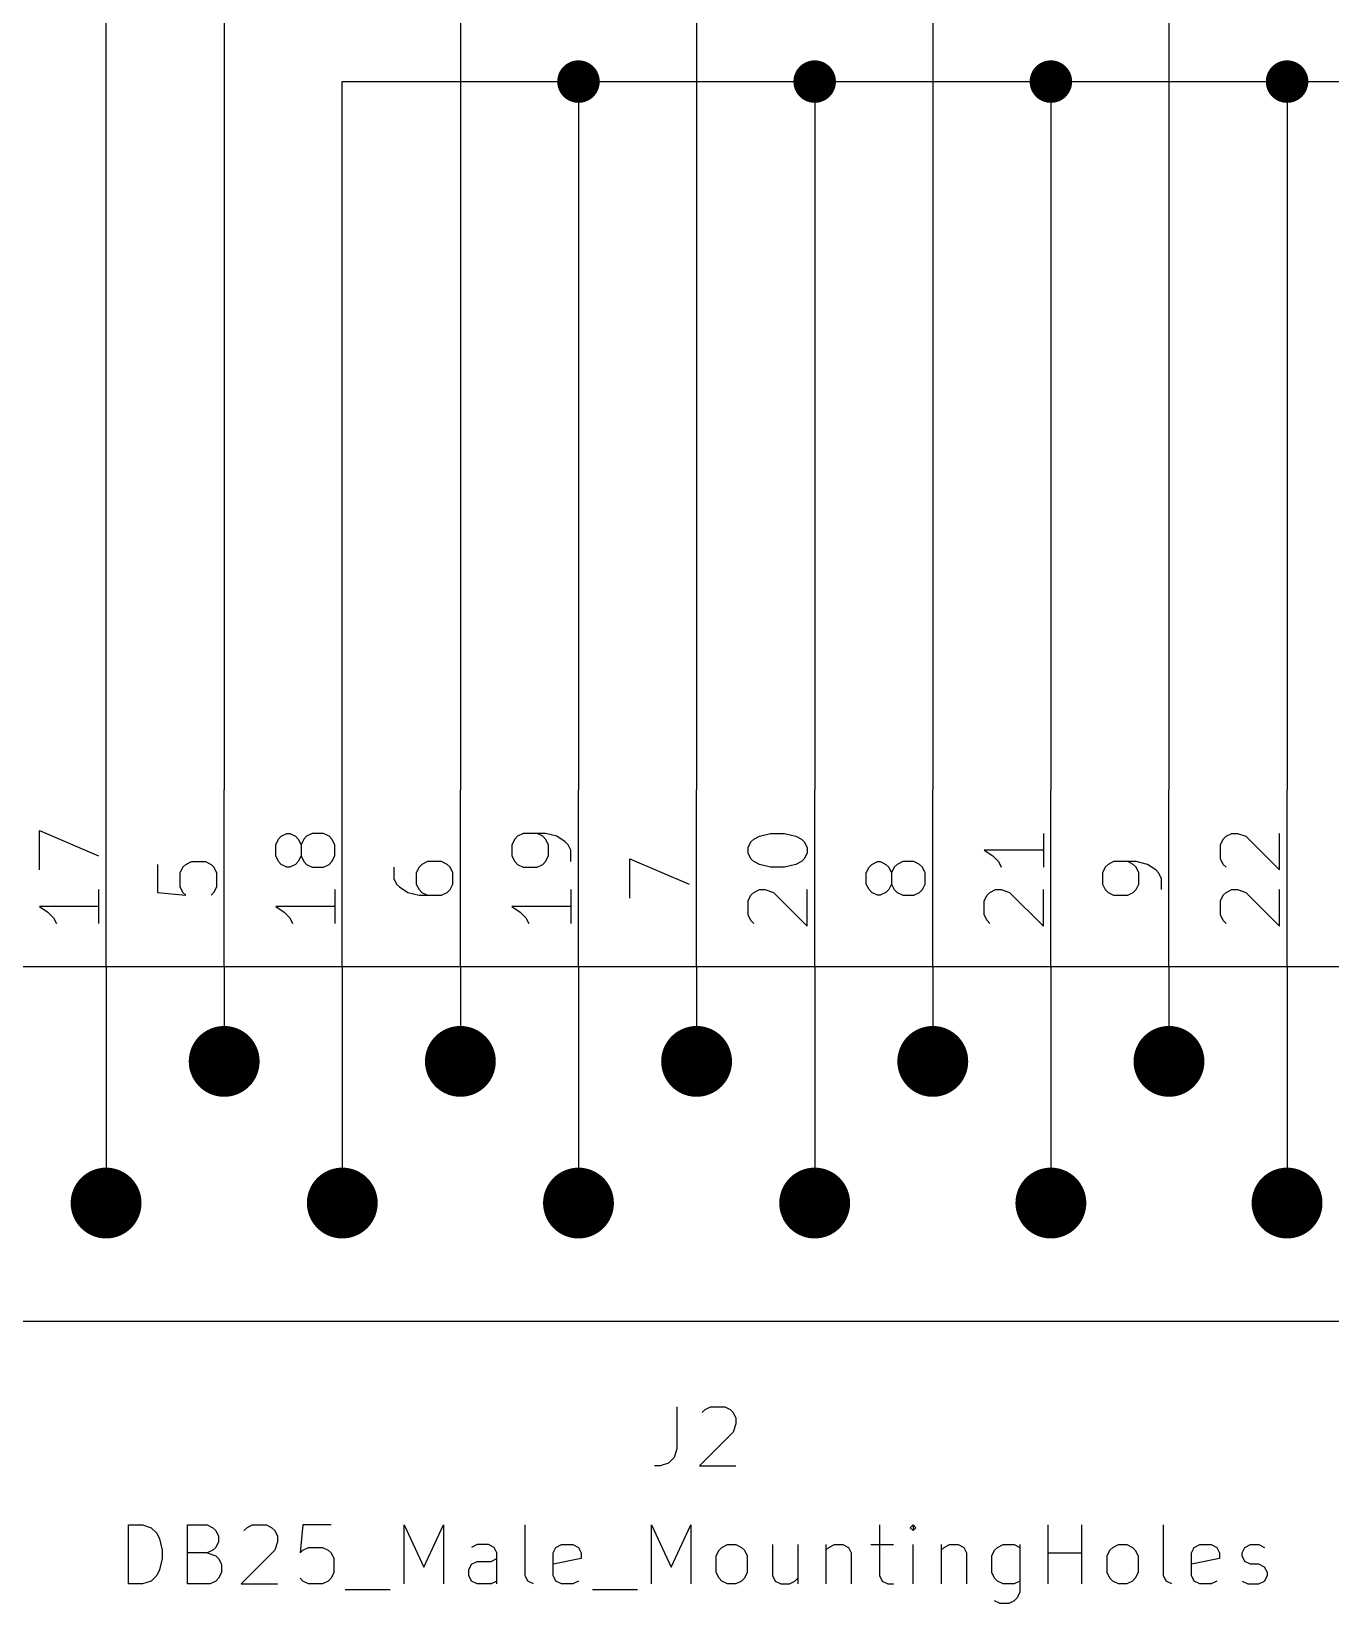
# Model space of a CAD drawing. Extents: x 0.3 to 16.3, y -11.7 to -0.2.
# Drawn here: x 2.162 to 3.262, y -7.689 to -6.357 of the extents above; entities that cross this region are included whole.
import ezdxf

# ---------------------------------------------------------------- set-up
doc = ezdxf.new("R2010")
doc.units = 0
doc.header["$MEASUREMENT"] = 0
doc.layers.add('BLACK', color=7, linetype='CONTINUOUS')

msp = doc.modelspace()

# ---------------------------------------------------------------- linework, layer by layer
at = {"layer": 'BLACK', "linetype": 'CONTINUOUS'}
for p, q in [((2.325, -5), (2.325, -7)), ((2.525, -5.1), (2.525, -7)), ((2.725, -5.2), (2.725, -7)), ((2.925, -5.3), (2.925, -7)), ((3.125, -5.4), (3.125, -7)), ((2.225, -7), (2.225, -5.85)), ((2.425, -7), (2.425, -6.4)), ((2.425, -6.4), (2.625, -6.4)), ((2.625, -6.4), (2.825, -6.4)), ((2.625, -6.4), (2.625, -7)), ((2.825, -6.4), (2.825, -7)), ((2.825, -6.4), (3.025, -6.4)), ((3.025, -6.4), (3.225, -6.4)), ((3.025, -6.4), (3.025, -7)), ((3.225, -6.4), (3.425, -6.4)), ((3.225, -6.4), (3.225, -7)), ((2.225, -7.15), (2.225, -7)), ((2.225, -7.15), (2.225, -7)), ((2.325, -7.15), (2.325, -7)), ((2.325, -7.15), (2.325, -7)), ((2.425, -7.15), (2.425, -7)), ((2.425, -7.15), (2.425, -7)), ((2.525, -7.15), (2.525, -7)), ((2.525, -7.15), (2.525, -7)), ((2.625, -7.15), (2.625, -7)), ((2.625, -7.15), (2.625, -7)), ((2.725, -7.15), (2.725, -7)), ((2.725, -7.15), (2.725, -7)), ((2.825, -7.15), (2.825, -7)), ((2.825, -7.15), (2.825, -7)), ((2.925, -7.15), (2.925, -7)), ((2.925, -7.15), (2.925, -7)), ((3.025, -7.15), (3.025, -7)), ((3.025, -7.15), (3.025, -7)), ((3.125, -7.15), (3.125, -7)), ((3.125, -7.15), (3.125, -7)), ((3.225, -7.15), (3.225, -7)), ((3.225, -7.15), (3.225, -7)), ((2.16862, -7.06785), (2.16862, -7.03452)), ((2.16862, -7.03452), (2.21862, -7.05595)), ((2.16862, -7.06785), (2.16862, -7.03452)), ((2.16862, -7.03452), (2.21862, -7.05595)), ((2.36862, -7.04643), (2.371, -7.04167)), ((2.36862, -7.04643), (2.371, -7.04167)), ((2.371, -7.04167), (2.37338, -7.03928)), ((2.371, -7.04167), (2.37338, -7.03928)), ((2.37338, -7.03928), (2.37814, -7.0369)), ((2.37338, -7.03928), (2.37814, -7.0369)), ((2.37814, -7.0369), (2.38052, -7.0369)), ((2.37814, -7.0369), (2.38052, -7.0369)), ((2.38052, -7.0369), (2.38528, -7.03928)), ((2.38052, -7.0369), (2.38528, -7.03928)), ((2.38528, -7.03928), (2.38767, -7.04167)), ((2.38528, -7.03928), (2.38767, -7.04167)), ((2.38767, -7.04167), (2.39005, -7.04643)), ((2.38767, -7.04167), (2.39005, -7.04643)), ((2.39243, -7.04167), (2.39005, -7.04643)), ((2.39243, -7.04167), (2.39005, -7.04643)), ((2.39481, -7.03928), (2.39243, -7.04167)), ((2.39481, -7.03928), (2.39243, -7.04167)), ((2.39957, -7.0369), (2.39481, -7.03928)), ((2.39957, -7.0369), (2.39481, -7.03928)), ((2.40909, -7.0369), (2.39957, -7.0369)), ((2.40909, -7.0369), (2.39957, -7.0369)), ((2.41385, -7.03928), (2.40909, -7.0369)), ((2.41385, -7.03928), (2.40909, -7.0369)), ((2.41624, -7.04167), (2.41385, -7.03928)), ((2.41624, -7.04167), (2.41385, -7.03928)), ((2.41862, -7.04643), (2.41624, -7.04167)), ((2.41862, -7.04643), (2.41624, -7.04167)), ((2.571, -7.04167), (2.56862, -7.04643)), ((2.571, -7.04167), (2.56862, -7.04643)), ((2.57338, -7.03928), (2.571, -7.04167)), ((2.57338, -7.03928), (2.571, -7.04167)), ((2.57814, -7.0369), (2.57338, -7.03928)), ((2.57814, -7.0369), (2.57338, -7.03928)), ((2.59719, -7.0369), (2.57814, -7.0369)), ((2.59719, -7.0369), (2.57814, -7.0369)), ((2.59481, -7.03928), (2.59005, -7.0369)), ((2.59481, -7.03928), (2.59005, -7.0369)), ((2.59719, -7.04167), (2.59481, -7.03928)), ((2.59719, -7.04167), (2.59481, -7.03928)), ((2.60671, -7.03928), (2.59719, -7.0369)), ((2.60671, -7.03928), (2.59719, -7.0369)), ((2.59957, -7.04643), (2.59719, -7.04167)), ((2.59957, -7.04643), (2.59719, -7.04167)), ((2.61385, -7.04405), (2.60671, -7.03928)), ((2.61385, -7.04405), (2.60671, -7.03928)), ((2.61624, -7.04643), (2.61385, -7.04405)), ((2.61624, -7.04643), (2.61385, -7.04405)), ((2.76862, -7.04881), (2.771, -7.04405)), ((2.76862, -7.04881), (2.771, -7.04405)), ((2.771, -7.04405), (2.77338, -7.04167)), ((2.771, -7.04405), (2.77338, -7.04167)), ((2.77338, -7.04167), (2.77814, -7.03928)), ((2.77338, -7.04167), (2.77814, -7.03928)), ((2.77814, -7.03928), (2.78767, -7.0369)), ((2.77814, -7.03928), (2.78767, -7.0369)), ((2.78767, -7.0369), (2.79957, -7.0369)), ((2.78767, -7.0369), (2.79957, -7.0369)), ((2.79957, -7.0369), (2.80909, -7.03928)), ((2.79957, -7.0369), (2.80909, -7.03928)), ((2.80909, -7.03928), (2.81385, -7.04167)), ((2.80909, -7.03928), (2.81385, -7.04167)), ((2.81385, -7.04167), (2.81624, -7.04405)), ((2.81385, -7.04167), (2.81624, -7.04405)), ((2.81624, -7.04405), (2.81862, -7.04881)), ((2.81624, -7.04405), (2.81862, -7.04881)), ((3.01862, -7.0369), (3.01862, -7.06547)), ((3.01862, -7.0369), (3.01862, -7.06547)), ((3.16862, -7.04643), (3.171, -7.04167)), ((3.16862, -7.04643), (3.171, -7.04167)), ((3.171, -7.04167), (3.17338, -7.03928)), ((3.171, -7.04167), (3.17338, -7.03928)), ((3.17338, -7.03928), (3.17814, -7.0369)), ((3.17338, -7.03928), (3.17814, -7.0369)), ((3.17814, -7.0369), (3.1829, -7.0369)), ((3.17814, -7.0369), (3.1829, -7.0369)), ((3.1829, -7.0369), (3.19005, -7.03928)), ((3.1829, -7.0369), (3.19005, -7.03928)), ((3.19005, -7.03928), (3.21862, -7.06785)), ((3.19005, -7.03928), (3.21862, -7.06785)), ((3.21862, -7.06785), (3.21862, -7.0369)), ((3.21862, -7.06785), (3.21862, -7.0369)), ((2.36862, -7.05595), (2.36862, -7.04643)), ((2.36862, -7.05595), (2.36862, -7.04643)), ((2.371, -7.06071), (2.36862, -7.05595)), ((2.371, -7.06071), (2.36862, -7.05595)), ((2.39005, -7.05595), (2.38767, -7.06071)), ((2.39005, -7.05595), (2.38767, -7.06071)), ((2.39005, -7.04643), (2.39005, -7.05595)), ((2.39005, -7.04643), (2.39005, -7.05595)), ((2.39005, -7.05595), (2.39243, -7.06071)), ((2.39005, -7.05595), (2.39243, -7.06071)), ((2.41624, -7.06071), (2.41862, -7.05595)), ((2.41624, -7.06071), (2.41862, -7.05595)), ((2.41862, -7.05595), (2.41862, -7.04643)), ((2.41862, -7.05595), (2.41862, -7.04643)), ((2.56862, -7.04643), (2.56862, -7.05595)), ((2.56862, -7.04643), (2.56862, -7.05595)), ((2.56862, -7.05595), (2.571, -7.06071)), ((2.56862, -7.05595), (2.571, -7.06071)), ((2.59719, -7.06071), (2.59957, -7.05595)), ((2.59719, -7.06071), (2.59957, -7.05595)), ((2.59957, -7.05595), (2.59957, -7.04643)), ((2.59957, -7.05595), (2.59957, -7.04643)), ((2.61862, -7.05119), (2.61624, -7.04643)), ((2.61862, -7.05119), (2.61624, -7.04643)), ((2.61862, -7.06071), (2.61862, -7.05119)), ((2.61862, -7.06071), (2.61862, -7.05119)), ((2.66862, -7.09167), (2.66862, -7.05833)), ((2.66862, -7.05833), (2.71862, -7.07976)), ((2.66862, -7.09167), (2.66862, -7.05833)), ((2.66862, -7.05833), (2.71862, -7.07976)), ((2.76862, -7.05357), (2.76862, -7.04881)), ((2.76862, -7.05357), (2.76862, -7.04881)), ((2.771, -7.05833), (2.76862, -7.05357)), ((2.771, -7.05833), (2.76862, -7.05357)), ((2.77338, -7.06071), (2.771, -7.05833)), ((2.77338, -7.06071), (2.771, -7.05833)), ((2.81624, -7.05833), (2.81385, -7.06071)), ((2.81624, -7.05833), (2.81385, -7.06071)), ((2.81862, -7.05357), (2.81624, -7.05833)), ((2.81862, -7.05357), (2.81624, -7.05833)), ((2.81862, -7.04881), (2.81862, -7.05357)), ((2.81862, -7.04881), (2.81862, -7.05357)), ((3.01862, -7.05119), (2.96862, -7.05119)), ((2.96862, -7.05119), (2.97576, -7.05595)), ((3.01862, -7.05119), (2.96862, -7.05119)), ((2.96862, -7.05119), (2.97576, -7.05595)), ((2.97576, -7.05595), (2.98052, -7.06071)), ((2.97576, -7.05595), (2.98052, -7.06071)), ((3.16862, -7.05833), (3.16862, -7.04643)), ((3.16862, -7.05833), (3.16862, -7.04643)), ((3.171, -7.06309), (3.16862, -7.05833)), ((3.171, -7.06309), (3.16862, -7.05833)), ((2.26862, -7.06309), (2.26862, -7.0869)), ((2.26862, -7.06309), (2.26862, -7.0869)), ((2.28767, -7.07024), (2.29005, -7.06547)), ((2.28767, -7.07024), (2.29005, -7.06547)), ((2.28767, -7.08214), (2.28767, -7.07024)), ((2.28767, -7.08214), (2.28767, -7.07024)), ((2.29005, -7.06547), (2.29243, -7.06309)), ((2.29005, -7.06547), (2.29243, -7.06309)), ((2.29243, -7.06309), (2.29719, -7.06071)), ((2.29243, -7.06309), (2.29719, -7.06071)), ((2.29719, -7.06071), (2.30909, -7.06071)), ((2.29719, -7.06071), (2.30909, -7.06071)), ((2.30909, -7.06071), (2.31385, -7.06309)), ((2.30909, -7.06071), (2.31385, -7.06309)), ((2.31385, -7.06309), (2.31624, -7.06547)), ((2.31385, -7.06309), (2.31624, -7.06547)), ((2.31624, -7.06547), (2.31862, -7.07024)), ((2.31624, -7.06547), (2.31862, -7.07024)), ((2.31862, -7.07024), (2.31862, -7.08214)), ((2.31862, -7.07024), (2.31862, -7.08214)), ((2.37338, -7.06309), (2.371, -7.06071)), ((2.37338, -7.06309), (2.371, -7.06071)), ((2.37814, -7.06547), (2.37338, -7.06309)), ((2.37814, -7.06547), (2.37338, -7.06309)), ((2.38052, -7.06547), (2.37814, -7.06547)), ((2.38052, -7.06547), (2.37814, -7.06547)), ((2.38528, -7.06309), (2.38052, -7.06547)), ((2.38528, -7.06309), (2.38052, -7.06547)), ((2.38767, -7.06071), (2.38528, -7.06309)), ((2.38767, -7.06071), (2.38528, -7.06309)), ((2.39243, -7.06071), (2.39481, -7.06309)), ((2.39243, -7.06071), (2.39481, -7.06309)), ((2.39481, -7.06309), (2.39957, -7.06547)), ((2.39481, -7.06309), (2.39957, -7.06547)), ((2.39957, -7.06547), (2.40909, -7.06547)), ((2.39957, -7.06547), (2.40909, -7.06547)), ((2.40909, -7.06547), (2.41385, -7.06309)), ((2.40909, -7.06547), (2.41385, -7.06309)), ((2.41385, -7.06309), (2.41624, -7.06071)), ((2.41385, -7.06309), (2.41624, -7.06071)), ((2.46862, -7.06547), (2.46862, -7.075)), ((2.46862, -7.06547), (2.46862, -7.075)), ((2.49005, -7.06547), (2.48767, -7.07024)), ((2.49005, -7.06547), (2.48767, -7.07024)), ((2.48767, -7.07024), (2.48767, -7.07976)), ((2.48767, -7.07024), (2.48767, -7.07976)), ((2.49243, -7.06309), (2.49005, -7.06547)), ((2.49243, -7.06309), (2.49005, -7.06547)), ((2.49719, -7.06071), (2.49243, -7.06309)), ((2.49719, -7.06071), (2.49243, -7.06309)), ((2.50909, -7.06071), (2.49719, -7.06071)), ((2.50909, -7.06071), (2.49719, -7.06071)), ((2.51385, -7.06309), (2.50909, -7.06071)), ((2.51385, -7.06309), (2.50909, -7.06071)), ((2.51624, -7.06547), (2.51385, -7.06309)), ((2.51624, -7.06547), (2.51385, -7.06309)), ((2.51862, -7.07024), (2.51624, -7.06547)), ((2.51862, -7.07024), (2.51624, -7.06547)), ((2.51862, -7.07976), (2.51862, -7.07024)), ((2.51862, -7.07976), (2.51862, -7.07024)), ((2.571, -7.06071), (2.57338, -7.06309)), ((2.571, -7.06071), (2.57338, -7.06309)), ((2.57338, -7.06309), (2.57814, -7.06547)), ((2.57338, -7.06309), (2.57814, -7.06547)), ((2.57814, -7.06547), (2.59005, -7.06547)), ((2.57814, -7.06547), (2.59005, -7.06547)), ((2.59005, -7.06547), (2.59481, -7.06309)), ((2.59005, -7.06547), (2.59481, -7.06309)), ((2.59481, -7.06309), (2.59719, -7.06071)), ((2.59481, -7.06309), (2.59719, -7.06071)), ((2.77814, -7.06309), (2.77338, -7.06071)), ((2.77814, -7.06309), (2.77338, -7.06071)), ((2.78767, -7.06547), (2.77814, -7.06309)), ((2.78767, -7.06547), (2.77814, -7.06309)), ((2.79957, -7.06547), (2.78767, -7.06547)), ((2.79957, -7.06547), (2.78767, -7.06547)), ((2.80909, -7.06309), (2.79957, -7.06547)), ((2.80909, -7.06309), (2.79957, -7.06547)), ((2.81385, -7.06071), (2.80909, -7.06309)), ((2.81385, -7.06071), (2.80909, -7.06309)), ((2.86862, -7.07024), (2.871, -7.06547)), ((2.86862, -7.07024), (2.871, -7.06547)), ((2.86862, -7.07976), (2.86862, -7.07024)), ((2.86862, -7.07976), (2.86862, -7.07024)), ((2.871, -7.06547), (2.87338, -7.06309)), ((2.871, -7.06547), (2.87338, -7.06309)), ((2.87338, -7.06309), (2.87814, -7.06071)), ((2.87338, -7.06309), (2.87814, -7.06071)), ((2.87814, -7.06071), (2.88052, -7.06071)), ((2.87814, -7.06071), (2.88052, -7.06071)), ((2.88052, -7.06071), (2.88528, -7.06309)), ((2.88052, -7.06071), (2.88528, -7.06309)), ((2.88528, -7.06309), (2.88767, -7.06547)), ((2.88528, -7.06309), (2.88767, -7.06547)), ((2.88767, -7.06547), (2.89005, -7.07024)), ((2.88767, -7.06547), (2.89005, -7.07024)), ((2.89243, -7.06547), (2.89005, -7.07024)), ((2.89243, -7.06547), (2.89005, -7.07024)), ((2.89005, -7.07024), (2.89005, -7.07976)), ((2.89005, -7.07024), (2.89005, -7.07976)), ((2.89481, -7.06309), (2.89243, -7.06547)), ((2.89481, -7.06309), (2.89243, -7.06547)), ((2.89957, -7.06071), (2.89481, -7.06309)), ((2.89957, -7.06071), (2.89481, -7.06309)), ((2.90909, -7.06071), (2.89957, -7.06071)), ((2.90909, -7.06071), (2.89957, -7.06071)), ((2.91385, -7.06309), (2.90909, -7.06071)), ((2.91385, -7.06309), (2.90909, -7.06071)), ((2.91624, -7.06547), (2.91385, -7.06309)), ((2.91624, -7.06547), (2.91385, -7.06309)), ((2.91862, -7.07024), (2.91624, -7.06547)), ((2.91862, -7.07024), (2.91624, -7.06547)), ((2.91862, -7.07976), (2.91862, -7.07024)), ((2.91862, -7.07976), (2.91862, -7.07024)), ((2.98052, -7.06071), (2.9829, -7.06547)), ((2.98052, -7.06071), (2.9829, -7.06547)), ((3.071, -7.06547), (3.06862, -7.07024)), ((3.071, -7.06547), (3.06862, -7.07024)), ((3.06862, -7.07024), (3.06862, -7.07976)), ((3.06862, -7.07024), (3.06862, -7.07976)), ((3.07338, -7.06309), (3.071, -7.06547)), ((3.07338, -7.06309), (3.071, -7.06547)), ((3.07814, -7.06071), (3.07338, -7.06309)), ((3.07814, -7.06071), (3.07338, -7.06309)), ((3.09719, -7.06071), (3.07814, -7.06071)), ((3.09719, -7.06071), (3.07814, -7.06071)), ((3.09481, -7.06309), (3.09005, -7.06071)), ((3.09481, -7.06309), (3.09005, -7.06071)), ((3.09719, -7.06547), (3.09481, -7.06309)), ((3.09719, -7.06547), (3.09481, -7.06309)), ((3.10671, -7.06309), (3.09719, -7.06071)), ((3.10671, -7.06309), (3.09719, -7.06071)), ((3.09957, -7.07024), (3.09719, -7.06547)), ((3.09957, -7.07024), (3.09719, -7.06547)), ((3.09957, -7.07976), (3.09957, -7.07024)), ((3.09957, -7.07976), (3.09957, -7.07024)), ((3.11385, -7.06785), (3.10671, -7.06309)), ((3.11385, -7.06785), (3.10671, -7.06309)), ((3.11624, -7.07024), (3.11385, -7.06785)), ((3.11624, -7.07024), (3.11385, -7.06785)), ((3.11862, -7.075), (3.11624, -7.07024)), ((3.11862, -7.075), (3.11624, -7.07024)), ((3.17338, -7.06547), (3.171, -7.06309)), ((3.17338, -7.06547), (3.171, -7.06309)), ((2.21862, -7.08452), (2.21862, -7.11309)), ((2.21862, -7.08452), (2.21862, -7.11309)), ((2.29005, -7.0869), (2.28767, -7.08214)), ((2.29005, -7.0869), (2.28767, -7.08214)), ((2.31862, -7.08214), (2.31624, -7.0869)), ((2.31862, -7.08214), (2.31624, -7.0869)), ((2.41862, -7.08452), (2.41862, -7.11309)), ((2.41862, -7.08452), (2.41862, -7.11309)), ((2.46862, -7.075), (2.471, -7.07976)), ((2.46862, -7.075), (2.471, -7.07976)), ((2.471, -7.07976), (2.47338, -7.08214)), ((2.471, -7.07976), (2.47338, -7.08214)), ((2.47338, -7.08214), (2.48052, -7.0869)), ((2.47338, -7.08214), (2.48052, -7.0869)), ((2.48767, -7.07976), (2.49005, -7.08452)), ((2.48767, -7.07976), (2.49005, -7.08452)), ((2.49005, -7.08452), (2.49243, -7.0869)), ((2.49005, -7.08452), (2.49243, -7.0869)), ((2.51385, -7.0869), (2.51624, -7.08452)), ((2.51385, -7.0869), (2.51624, -7.08452)), ((2.51624, -7.08452), (2.51862, -7.07976)), ((2.51624, -7.08452), (2.51862, -7.07976)), ((2.61862, -7.08452), (2.61862, -7.11309)), ((2.61862, -7.08452), (2.61862, -7.11309)), ((2.77338, -7.0869), (2.77814, -7.08452)), ((2.77338, -7.0869), (2.77814, -7.08452)), ((2.77814, -7.08452), (2.7829, -7.08452)), ((2.77814, -7.08452), (2.7829, -7.08452)), ((2.7829, -7.08452), (2.79005, -7.0869)), ((2.7829, -7.08452), (2.79005, -7.0869)), ((2.81862, -7.11547), (2.81862, -7.08452)), ((2.81862, -7.11547), (2.81862, -7.08452)), ((2.871, -7.08452), (2.86862, -7.07976)), ((2.871, -7.08452), (2.86862, -7.07976)), ((2.87338, -7.0869), (2.871, -7.08452)), ((2.87338, -7.0869), (2.871, -7.08452)), ((2.88767, -7.08452), (2.88528, -7.0869)), ((2.88767, -7.08452), (2.88528, -7.0869)), ((2.89005, -7.07976), (2.88767, -7.08452)), ((2.89005, -7.07976), (2.88767, -7.08452)), ((2.89005, -7.07976), (2.89243, -7.08452)), ((2.89005, -7.07976), (2.89243, -7.08452)), ((2.89243, -7.08452), (2.89481, -7.0869)), ((2.89243, -7.08452), (2.89481, -7.0869)), ((2.91385, -7.0869), (2.91624, -7.08452)), ((2.91385, -7.0869), (2.91624, -7.08452)), ((2.91624, -7.08452), (2.91862, -7.07976)), ((2.91624, -7.08452), (2.91862, -7.07976)), ((2.97338, -7.0869), (2.97814, -7.08452)), ((2.97338, -7.0869), (2.97814, -7.08452)), ((2.97814, -7.08452), (2.9829, -7.08452)), ((2.97814, -7.08452), (2.9829, -7.08452)), ((2.9829, -7.08452), (2.99005, -7.0869)), ((2.9829, -7.08452), (2.99005, -7.0869)), ((3.01862, -7.11547), (3.01862, -7.08452)), ((3.01862, -7.11547), (3.01862, -7.08452)), ((3.06862, -7.07976), (3.071, -7.08452)), ((3.06862, -7.07976), (3.071, -7.08452)), ((3.071, -7.08452), (3.07338, -7.0869)), ((3.071, -7.08452), (3.07338, -7.0869)), ((3.09481, -7.0869), (3.09719, -7.08452)), ((3.09481, -7.0869), (3.09719, -7.08452)), ((3.09719, -7.08452), (3.09957, -7.07976)), ((3.09719, -7.08452), (3.09957, -7.07976)), ((3.11862, -7.08452), (3.11862, -7.075)), ((3.11862, -7.08452), (3.11862, -7.075)), ((3.17338, -7.0869), (3.17814, -7.08452)), ((3.17338, -7.0869), (3.17814, -7.08452)), ((3.17814, -7.08452), (3.1829, -7.08452)), ((3.17814, -7.08452), (3.1829, -7.08452)), ((3.1829, -7.08452), (3.19005, -7.0869)), ((3.1829, -7.08452), (3.19005, -7.0869)), ((3.21862, -7.11547), (3.21862, -7.08452)), ((3.21862, -7.11547), (3.21862, -7.08452)), ((2.26862, -7.0869), (2.29243, -7.08928)), ((2.26862, -7.0869), (2.29243, -7.08928)), ((2.29243, -7.08928), (2.29005, -7.0869)), ((2.29243, -7.08928), (2.29005, -7.0869)), ((2.31624, -7.0869), (2.31385, -7.08928)), ((2.31624, -7.0869), (2.31385, -7.08928)), ((2.48052, -7.0869), (2.49005, -7.08928)), ((2.48052, -7.0869), (2.49005, -7.08928)), ((2.49005, -7.08928), (2.50909, -7.08928)), ((2.49005, -7.08928), (2.50909, -7.08928)), ((2.49243, -7.0869), (2.49719, -7.08928)), ((2.49243, -7.0869), (2.49719, -7.08928)), ((2.50909, -7.08928), (2.51385, -7.0869)), ((2.50909, -7.08928), (2.51385, -7.0869)), ((2.76862, -7.09405), (2.771, -7.08928)), ((2.76862, -7.09405), (2.771, -7.08928)), ((2.76862, -7.10595), (2.76862, -7.09405)), ((2.76862, -7.10595), (2.76862, -7.09405)), ((2.771, -7.08928), (2.77338, -7.0869)), ((2.771, -7.08928), (2.77338, -7.0869)), ((2.79005, -7.0869), (2.81862, -7.11547)), ((2.79005, -7.0869), (2.81862, -7.11547)), ((2.87814, -7.08928), (2.87338, -7.0869)), ((2.87814, -7.08928), (2.87338, -7.0869)), ((2.88052, -7.08928), (2.87814, -7.08928)), ((2.88052, -7.08928), (2.87814, -7.08928)), ((2.88528, -7.0869), (2.88052, -7.08928)), ((2.88528, -7.0869), (2.88052, -7.08928)), ((2.89481, -7.0869), (2.89957, -7.08928)), ((2.89481, -7.0869), (2.89957, -7.08928)), ((2.89957, -7.08928), (2.90909, -7.08928)), ((2.89957, -7.08928), (2.90909, -7.08928)), ((2.90909, -7.08928), (2.91385, -7.0869)), ((2.90909, -7.08928), (2.91385, -7.0869)), ((2.96862, -7.09405), (2.971, -7.08928)), ((2.96862, -7.09405), (2.971, -7.08928)), ((2.96862, -7.10595), (2.96862, -7.09405)), ((2.96862, -7.10595), (2.96862, -7.09405)), ((2.971, -7.08928), (2.97338, -7.0869)), ((2.971, -7.08928), (2.97338, -7.0869)), ((2.99005, -7.0869), (3.01862, -7.11547)), ((2.99005, -7.0869), (3.01862, -7.11547)), ((3.07338, -7.0869), (3.07814, -7.08928)), ((3.07338, -7.0869), (3.07814, -7.08928)), ((3.07814, -7.08928), (3.09005, -7.08928)), ((3.07814, -7.08928), (3.09005, -7.08928)), ((3.09005, -7.08928), (3.09481, -7.0869)), ((3.09005, -7.08928), (3.09481, -7.0869)), ((3.16862, -7.09405), (3.171, -7.08928)), ((3.16862, -7.09405), (3.171, -7.08928)), ((3.16862, -7.10595), (3.16862, -7.09405)), ((3.16862, -7.10595), (3.16862, -7.09405)), ((3.171, -7.08928), (3.17338, -7.0869)), ((3.171, -7.08928), (3.17338, -7.0869)), ((3.19005, -7.0869), (3.21862, -7.11547)), ((3.19005, -7.0869), (3.21862, -7.11547)), ((2.21862, -7.09881), (2.16862, -7.09881)), ((2.16862, -7.09881), (2.17576, -7.10357)), ((2.21862, -7.09881), (2.16862, -7.09881)), ((2.16862, -7.09881), (2.17576, -7.10357)), ((2.17576, -7.10357), (2.18052, -7.10833)), ((2.17576, -7.10357), (2.18052, -7.10833)), ((2.18052, -7.10833), (2.1829, -7.11309)), ((2.18052, -7.10833), (2.1829, -7.11309)), ((2.41862, -7.09881), (2.36862, -7.09881)), ((2.36862, -7.09881), (2.37576, -7.10357)), ((2.41862, -7.09881), (2.36862, -7.09881)), ((2.36862, -7.09881), (2.37576, -7.10357)), ((2.37576, -7.10357), (2.38052, -7.10833)), ((2.37576, -7.10357), (2.38052, -7.10833)), ((2.38052, -7.10833), (2.3829, -7.11309)), ((2.38052, -7.10833), (2.3829, -7.11309)), ((2.61862, -7.09881), (2.56862, -7.09881)), ((2.56862, -7.09881), (2.57576, -7.10357)), ((2.61862, -7.09881), (2.56862, -7.09881)), ((2.56862, -7.09881), (2.57576, -7.10357)), ((2.57576, -7.10357), (2.58052, -7.10833)), ((2.57576, -7.10357), (2.58052, -7.10833)), ((2.58052, -7.10833), (2.5829, -7.11309)), ((2.58052, -7.10833), (2.5829, -7.11309)), ((2.771, -7.11071), (2.76862, -7.10595)), ((2.771, -7.11071), (2.76862, -7.10595)), ((2.77338, -7.11309), (2.771, -7.11071)), ((2.77338, -7.11309), (2.771, -7.11071)), ((2.971, -7.11071), (2.96862, -7.10595)), ((2.971, -7.11071), (2.96862, -7.10595)), ((2.97338, -7.11309), (2.971, -7.11071)), ((2.97338, -7.11309), (2.971, -7.11071)), ((3.171, -7.11071), (3.16862, -7.10595)), ((3.171, -7.11071), (3.16862, -7.10595)), ((3.17338, -7.11309), (3.171, -7.11071)), ((3.17338, -7.11309), (3.171, -7.11071)), ((4.05, -7.15), (1.4, -7.15)), ((2.225, -7.15), (2.225, -7.32)), ((2.325, -7.15), (2.325, -7.2)), ((2.425, -7.15), (2.425, -7.32)), ((2.525, -7.15), (2.525, -7.2)), ((2.625, -7.15), (2.625, -7.32)), ((2.725, -7.15), (2.725, -7.2)), ((2.825, -7.15), (2.825, -7.32)), ((2.925, -7.15), (2.925, -7.2)), ((3.025, -7.15), (3.025, -7.32)), ((3.125, -7.15), (3.125, -7.2)), ((3.225, -7.15), (3.225, -7.32)), ((1.55, -7.45), (3.9, -7.45)), ((2.70833, -7.52261), (2.70833, -7.55833)), ((2.70833, -7.52261), (2.70833, -7.55833)), ((2.73214, -7.525), (2.7369, -7.52261)), ((2.73214, -7.525), (2.7369, -7.52261)), ((2.7369, -7.52261), (2.74881, -7.52261)), ((2.7369, -7.52261), (2.74881, -7.52261)), ((2.74881, -7.52261), (2.75357, -7.525)), ((2.74881, -7.52261), (2.75357, -7.525)), ((2.72976, -7.52737), (2.73214, -7.525)), ((2.72976, -7.52737), (2.73214, -7.525)), ((2.75357, -7.525), (2.75595, -7.52737)), ((2.75357, -7.525), (2.75595, -7.52737)), ((2.75595, -7.52737), (2.75833, -7.53214)), ((2.75595, -7.52737), (2.75833, -7.53214)), ((2.75833, -7.5369), (2.75595, -7.54404)), ((2.75833, -7.5369), (2.75595, -7.54404)), ((2.75833, -7.53214), (2.75833, -7.5369)), ((2.75833, -7.53214), (2.75833, -7.5369)), ((2.75595, -7.54404), (2.72738, -7.57261)), ((2.75595, -7.54404), (2.72738, -7.57261)), ((2.70833, -7.55833), (2.70595, -7.56547)), ((2.70833, -7.55833), (2.70595, -7.56547)), ((2.69405, -7.57261), (2.68928, -7.57261)), ((2.69405, -7.57261), (2.68928, -7.57261)), ((2.70119, -7.57023), (2.69405, -7.57261)), ((2.70119, -7.57023), (2.69405, -7.57261)), ((2.70595, -7.56547), (2.70119, -7.57023)), ((2.70595, -7.56547), (2.70119, -7.57023)), ((2.72738, -7.57261), (2.75833, -7.57261)), ((2.72738, -7.57261), (2.75833, -7.57261)), ((2.24405, -7.67261), (2.24405, -7.62261)), ((2.24405, -7.62261), (2.25595, -7.62261)), ((2.24405, -7.67261), (2.24405, -7.62261)), ((2.24405, -7.62261), (2.25595, -7.62261)), ((2.25595, -7.62261), (2.26309, -7.625)), ((2.25595, -7.62261), (2.26309, -7.625)), ((2.26309, -7.625), (2.26785, -7.62976)), ((2.26309, -7.625), (2.26785, -7.62976)), ((2.26785, -7.62976), (2.27024, -7.63452)), ((2.26785, -7.62976), (2.27024, -7.63452)), ((2.29405, -7.67261), (2.29405, -7.62261)), ((2.29405, -7.62261), (2.31071, -7.62261)), ((2.29405, -7.67261), (2.29405, -7.62261)), ((2.29405, -7.62261), (2.31071, -7.62261)), ((2.31071, -7.62261), (2.31547, -7.625)), ((2.31071, -7.62261), (2.31547, -7.625)), ((2.31547, -7.625), (2.31785, -7.62737)), ((2.31547, -7.625), (2.31785, -7.62737)), ((2.31785, -7.62737), (2.32024, -7.63214)), ((2.31785, -7.62737), (2.32024, -7.63214)), ((2.34167, -7.62737), (2.34405, -7.625)), ((2.34167, -7.62737), (2.34405, -7.625)), ((2.34405, -7.625), (2.34881, -7.62261)), ((2.34405, -7.625), (2.34881, -7.62261)), ((2.34881, -7.62261), (2.36071, -7.62261)), ((2.34881, -7.62261), (2.36071, -7.62261)), ((2.36071, -7.62261), (2.36547, -7.625)), ((2.36071, -7.62261), (2.36547, -7.625)), ((2.36547, -7.625), (2.36785, -7.62737)), ((2.36547, -7.625), (2.36785, -7.62737)), ((2.36785, -7.62737), (2.37024, -7.63214)), ((2.36785, -7.62737), (2.37024, -7.63214)), ((2.39167, -7.62261), (2.38928, -7.64642)), ((2.39167, -7.62261), (2.38928, -7.64642)), ((2.41547, -7.62261), (2.39167, -7.62261)), ((2.41547, -7.62261), (2.39167, -7.62261)), ((2.47738, -7.67261), (2.47738, -7.62261)), ((2.47738, -7.62261), (2.49405, -7.65833)), ((2.47738, -7.67261), (2.47738, -7.62261)), ((2.47738, -7.62261), (2.49405, -7.65833)), ((2.49405, -7.65833), (2.51071, -7.62261)), ((2.49405, -7.65833), (2.51071, -7.62261)), ((2.51071, -7.62261), (2.51071, -7.67261)), ((2.51071, -7.62261), (2.51071, -7.67261)), ((2.57976, -7.66547), (2.57976, -7.62261)), ((2.57976, -7.66547), (2.57976, -7.62261)), ((2.6869, -7.67261), (2.6869, -7.62261)), ((2.6869, -7.62261), (2.70357, -7.65833)), ((2.6869, -7.67261), (2.6869, -7.62261)), ((2.6869, -7.62261), (2.70357, -7.65833)), ((2.70357, -7.65833), (2.72024, -7.62261)), ((2.70357, -7.65833), (2.72024, -7.62261)), ((2.72024, -7.62261), (2.72024, -7.67261)), ((2.72024, -7.62261), (2.72024, -7.67261)), ((2.87976, -7.62261), (2.87976, -7.66547)), ((2.87976, -7.62261), (2.87976, -7.66547)), ((2.90833, -7.62261), (2.90595, -7.625)), ((2.90833, -7.62261), (2.90595, -7.625)), ((2.90595, -7.625), (2.90833, -7.62737)), ((2.90595, -7.625), (2.90833, -7.62737)), ((2.91071, -7.625), (2.90833, -7.62261)), ((2.90833, -7.62261), (2.90833, -7.62737)), ((2.91071, -7.625), (2.90833, -7.62261)), ((2.90833, -7.62261), (2.90833, -7.62737)), ((2.90833, -7.62737), (2.91071, -7.625)), ((2.90833, -7.62737), (2.91071, -7.625)), ((3.02262, -7.67261), (3.02262, -7.62261)), ((3.02262, -7.67261), (3.02262, -7.62261)), ((3.05119, -7.67261), (3.05119, -7.62261)), ((3.05119, -7.67261), (3.05119, -7.62261)), ((3.12024, -7.66547), (3.12024, -7.62261)), ((3.12024, -7.66547), (3.12024, -7.62261)), ((2.27024, -7.63452), (2.27262, -7.64404)), ((2.27024, -7.63452), (2.27262, -7.64404)), ((2.27262, -7.64404), (2.27262, -7.65119)), ((2.27262, -7.64404), (2.27262, -7.65119)), ((2.31547, -7.64404), (2.31071, -7.64642)), ((2.31547, -7.64404), (2.31071, -7.64642)), ((2.31785, -7.64166), (2.31547, -7.64404)), ((2.31785, -7.64166), (2.31547, -7.64404)), ((2.32024, -7.6369), (2.31785, -7.64166)), ((2.32024, -7.6369), (2.31785, -7.64166)), ((2.32024, -7.63214), (2.32024, -7.6369)), ((2.32024, -7.63214), (2.32024, -7.6369)), ((2.36785, -7.64404), (2.33928, -7.67261)), ((2.36785, -7.64404), (2.33928, -7.67261)), ((2.37024, -7.6369), (2.36785, -7.64404)), ((2.37024, -7.6369), (2.36785, -7.64404)), ((2.37024, -7.63214), (2.37024, -7.6369)), ((2.37024, -7.63214), (2.37024, -7.6369)), ((2.38928, -7.64642), (2.39167, -7.64404)), ((2.38928, -7.64642), (2.39167, -7.64404)), ((2.39167, -7.64404), (2.39643, -7.64166)), ((2.39167, -7.64404), (2.39643, -7.64166)), ((2.39643, -7.64166), (2.40833, -7.64166)), ((2.39643, -7.64166), (2.40833, -7.64166)), ((2.40833, -7.64166), (2.41309, -7.64404)), ((2.40833, -7.64166), (2.41309, -7.64404)), ((2.41309, -7.64404), (2.41547, -7.64642)), ((2.41309, -7.64404), (2.41547, -7.64642)), ((2.53928, -7.63928), (2.53452, -7.64166)), ((2.53928, -7.63928), (2.53452, -7.64166)), ((2.54881, -7.63928), (2.53928, -7.63928)), ((2.54881, -7.63928), (2.53928, -7.63928)), ((2.55357, -7.64166), (2.54881, -7.63928)), ((2.55357, -7.64166), (2.54881, -7.63928)), ((2.55595, -7.64642), (2.55357, -7.64166)), ((2.55595, -7.64642), (2.55357, -7.64166)), ((2.60357, -7.64642), (2.60595, -7.64166)), ((2.60357, -7.64642), (2.60595, -7.64166)), ((2.60595, -7.64166), (2.61071, -7.63928)), ((2.60595, -7.64166), (2.61071, -7.63928)), ((2.61071, -7.63928), (2.62024, -7.63928)), ((2.61071, -7.63928), (2.62024, -7.63928)), ((2.62024, -7.63928), (2.625, -7.64166)), ((2.62024, -7.63928), (2.625, -7.64166)), ((2.625, -7.64166), (2.62738, -7.64642)), ((2.625, -7.64166), (2.62738, -7.64642)), ((2.74167, -7.6488), (2.74405, -7.64404)), ((2.74167, -7.6488), (2.74405, -7.64404)), ((2.74405, -7.64404), (2.74643, -7.64166)), ((2.74405, -7.64404), (2.74643, -7.64166)), ((2.74643, -7.64166), (2.75119, -7.63928)), ((2.74643, -7.64166), (2.75119, -7.63928)), ((2.75119, -7.63928), (2.75833, -7.63928)), ((2.75119, -7.63928), (2.75833, -7.63928)), ((2.75833, -7.63928), (2.76309, -7.64166)), ((2.75833, -7.63928), (2.76309, -7.64166)), ((2.76309, -7.64166), (2.76547, -7.64404)), ((2.76309, -7.64166), (2.76547, -7.64404)), ((2.76547, -7.64404), (2.76785, -7.6488)), ((2.76547, -7.64404), (2.76785, -7.6488)), ((2.78928, -7.63928), (2.78928, -7.66547)), ((2.78928, -7.63928), (2.78928, -7.66547)), ((2.81071, -7.63928), (2.81071, -7.67261)), ((2.81071, -7.63928), (2.81071, -7.67261)), ((2.83452, -7.63928), (2.83452, -7.67261)), ((2.83452, -7.63928), (2.83452, -7.67261)), ((2.83452, -7.64404), (2.8369, -7.64166)), ((2.83452, -7.64404), (2.8369, -7.64166)), ((2.8369, -7.64166), (2.84167, -7.63928)), ((2.8369, -7.64166), (2.84167, -7.63928)), ((2.84167, -7.63928), (2.84881, -7.63928)), ((2.84167, -7.63928), (2.84881, -7.63928)), ((2.84881, -7.63928), (2.85357, -7.64166)), ((2.84881, -7.63928), (2.85357, -7.64166)), ((2.85357, -7.64166), (2.85595, -7.64642)), ((2.85357, -7.64166), (2.85595, -7.64642)), ((2.87262, -7.63928), (2.89167, -7.63928)), ((2.87262, -7.63928), (2.89167, -7.63928)), ((2.90833, -7.67261), (2.90833, -7.63928)), ((2.90833, -7.67261), (2.90833, -7.63928)), ((2.93214, -7.63928), (2.93214, -7.67261)), ((2.93214, -7.63928), (2.93214, -7.67261)), ((2.93214, -7.64404), (2.93452, -7.64166)), ((2.93214, -7.64404), (2.93452, -7.64166)), ((2.93452, -7.64166), (2.93928, -7.63928)), ((2.93452, -7.64166), (2.93928, -7.63928)), ((2.93928, -7.63928), (2.94643, -7.63928)), ((2.93928, -7.63928), (2.94643, -7.63928)), ((2.94643, -7.63928), (2.95119, -7.64166)), ((2.94643, -7.63928), (2.95119, -7.64166)), ((2.95119, -7.64166), (2.95357, -7.64642)), ((2.95119, -7.64166), (2.95357, -7.64642)), ((2.975, -7.6488), (2.97738, -7.64404)), ((2.975, -7.6488), (2.97738, -7.64404)), ((2.97738, -7.64404), (2.97976, -7.64166)), ((2.97738, -7.64404), (2.97976, -7.64166)), ((2.97976, -7.64166), (2.98452, -7.63928)), ((2.97976, -7.64166), (2.98452, -7.63928)), ((2.98452, -7.63928), (2.99405, -7.63928)), ((2.98452, -7.63928), (2.99405, -7.63928)), ((2.99405, -7.63928), (2.99881, -7.64166)), ((2.99405, -7.63928), (2.99881, -7.64166)), ((2.99881, -7.63928), (2.99881, -7.67976)), ((2.99881, -7.63928), (2.99881, -7.67976)), ((3.07262, -7.6488), (3.075, -7.64404)), ((3.07262, -7.6488), (3.075, -7.64404)), ((3.075, -7.64404), (3.07738, -7.64166)), ((3.075, -7.64404), (3.07738, -7.64166)), ((3.07738, -7.64166), (3.08214, -7.63928)), ((3.07738, -7.64166), (3.08214, -7.63928)), ((3.08214, -7.63928), (3.08928, -7.63928)), ((3.08214, -7.63928), (3.08928, -7.63928)), ((3.08928, -7.63928), (3.09405, -7.64166)), ((3.08928, -7.63928), (3.09405, -7.64166)), ((3.09405, -7.64166), (3.09643, -7.64404)), ((3.09405, -7.64166), (3.09643, -7.64404)), ((3.09643, -7.64404), (3.09881, -7.6488)), ((3.09643, -7.64404), (3.09881, -7.6488)), ((3.14405, -7.64642), (3.14643, -7.64166)), ((3.14405, -7.64642), (3.14643, -7.64166)), ((3.14643, -7.64166), (3.15119, -7.63928)), ((3.14643, -7.64166), (3.15119, -7.63928)), ((3.15119, -7.63928), (3.16071, -7.63928)), ((3.15119, -7.63928), (3.16071, -7.63928)), ((3.16071, -7.63928), (3.16547, -7.64166)), ((3.16071, -7.63928), (3.16547, -7.64166)), ((3.16547, -7.64166), (3.16785, -7.64642)), ((3.16547, -7.64166), (3.16785, -7.64642)), ((3.1869, -7.64642), (3.18928, -7.64166)), ((3.1869, -7.64642), (3.18928, -7.64166)), ((3.18928, -7.64166), (3.19405, -7.63928)), ((3.18928, -7.64166), (3.19405, -7.63928)), ((3.19405, -7.63928), (3.20119, -7.63928)), ((3.19405, -7.63928), (3.20119, -7.63928)), ((3.20119, -7.63928), (3.20595, -7.64166)), ((3.20119, -7.63928), (3.20595, -7.64166)), ((2.27262, -7.65119), (2.27024, -7.66071)), ((2.27262, -7.65119), (2.27024, -7.66071)), ((2.31071, -7.64642), (2.29405, -7.64642)), ((2.31071, -7.64642), (2.29405, -7.64642)), ((2.31071, -7.64642), (2.31785, -7.6488)), ((2.31071, -7.64642), (2.31785, -7.6488)), ((2.31785, -7.6488), (2.32024, -7.65119)), ((2.31785, -7.6488), (2.32024, -7.65119)), ((2.32024, -7.65119), (2.32262, -7.65594)), ((2.32024, -7.65119), (2.32262, -7.65594)), ((2.32262, -7.65594), (2.32262, -7.66309)), ((2.32262, -7.65594), (2.32262, -7.66309)), ((2.41547, -7.64642), (2.41785, -7.65119)), ((2.41547, -7.64642), (2.41785, -7.65119)), ((2.41785, -7.65119), (2.41785, -7.66309)), ((2.41785, -7.65119), (2.41785, -7.66309)), ((2.53214, -7.66071), (2.53452, -7.65594)), ((2.53214, -7.66071), (2.53452, -7.65594)), ((2.53452, -7.65594), (2.53928, -7.65357)), ((2.53452, -7.65594), (2.53928, -7.65357)), ((2.53928, -7.65357), (2.55119, -7.65357)), ((2.53928, -7.65357), (2.55119, -7.65357)), ((2.55119, -7.65357), (2.55595, -7.65119)), ((2.55119, -7.65357), (2.55595, -7.65119)), ((2.55595, -7.67261), (2.55595, -7.64642)), ((2.55595, -7.67261), (2.55595, -7.64642)), ((2.60357, -7.66547), (2.60357, -7.64642)), ((2.60357, -7.66547), (2.60357, -7.64642)), ((2.62738, -7.65119), (2.60357, -7.65594)), ((2.62738, -7.65119), (2.60357, -7.65594)), ((2.62738, -7.64642), (2.62738, -7.65119)), ((2.62738, -7.64642), (2.62738, -7.65119)), ((2.74167, -7.66309), (2.74167, -7.6488)), ((2.74167, -7.66309), (2.74167, -7.6488)), ((2.76785, -7.6488), (2.76785, -7.66309)), ((2.76785, -7.6488), (2.76785, -7.66309)), ((2.85595, -7.64642), (2.85595, -7.67261)), ((2.85595, -7.64642), (2.85595, -7.67261)), ((2.95357, -7.64642), (2.95357, -7.67261)), ((2.95357, -7.64642), (2.95357, -7.67261)), ((2.975, -7.66309), (2.975, -7.6488)), ((2.975, -7.66309), (2.975, -7.6488)), ((3.02262, -7.64642), (3.05119, -7.64642)), ((3.02262, -7.64642), (3.05119, -7.64642)), ((3.07262, -7.66309), (3.07262, -7.6488)), ((3.07262, -7.66309), (3.07262, -7.6488)), ((3.09881, -7.6488), (3.09881, -7.66309)), ((3.09881, -7.6488), (3.09881, -7.66309)), ((3.14405, -7.66547), (3.14405, -7.64642)), ((3.14405, -7.66547), (3.14405, -7.64642)), ((3.16785, -7.65119), (3.14405, -7.65594)), ((3.16785, -7.65119), (3.14405, -7.65594)), ((3.16785, -7.64642), (3.16785, -7.65119)), ((3.16785, -7.64642), (3.16785, -7.65119)), ((3.1869, -7.6488), (3.1869, -7.64642)), ((3.1869, -7.6488), (3.1869, -7.64642)), ((3.18928, -7.65357), (3.1869, -7.6488)), ((3.18928, -7.65357), (3.1869, -7.6488)), ((3.19405, -7.65594), (3.18928, -7.65357)), ((3.19405, -7.65594), (3.18928, -7.65357)), ((3.20119, -7.65594), (3.19405, -7.65594)), ((3.20119, -7.65594), (3.19405, -7.65594)), ((3.20595, -7.65833), (3.20119, -7.65594)), ((3.20595, -7.65833), (3.20119, -7.65594)), ((2.26309, -7.67023), (2.25595, -7.67261)), ((2.26309, -7.67023), (2.25595, -7.67261)), ((2.26785, -7.66547), (2.26309, -7.67023)), ((2.26785, -7.66547), (2.26309, -7.67023)), ((2.27024, -7.66071), (2.26785, -7.66547)), ((2.27024, -7.66071), (2.26785, -7.66547)), ((2.31785, -7.67023), (2.31309, -7.67261)), ((2.31785, -7.67023), (2.31309, -7.67261)), ((2.32024, -7.66785), (2.31785, -7.67023)), ((2.32024, -7.66785), (2.31785, -7.67023)), ((2.32262, -7.66309), (2.32024, -7.66785)), ((2.32262, -7.66309), (2.32024, -7.66785)), ((2.39167, -7.67023), (2.38928, -7.66785)), ((2.39167, -7.67023), (2.38928, -7.66785)), ((2.39643, -7.67261), (2.39167, -7.67023)), ((2.39643, -7.67261), (2.39167, -7.67023)), ((2.41309, -7.67023), (2.40833, -7.67261)), ((2.41309, -7.67023), (2.40833, -7.67261)), ((2.41547, -7.66785), (2.41309, -7.67023)), ((2.41547, -7.66785), (2.41309, -7.67023)), ((2.41785, -7.66309), (2.41547, -7.66785)), ((2.41785, -7.66309), (2.41547, -7.66785)), ((2.53214, -7.66547), (2.53214, -7.66071)), ((2.53214, -7.66547), (2.53214, -7.66071)), ((2.53452, -7.67023), (2.53214, -7.66547)), ((2.53452, -7.67023), (2.53214, -7.66547)), ((2.53928, -7.67261), (2.53452, -7.67023)), ((2.53928, -7.67261), (2.53452, -7.67023)), ((2.55595, -7.67023), (2.55119, -7.67261)), ((2.55595, -7.67023), (2.55119, -7.67261)), ((2.58214, -7.67023), (2.57976, -7.66547)), ((2.58214, -7.67023), (2.57976, -7.66547)), ((2.5869, -7.67261), (2.58214, -7.67023)), ((2.5869, -7.67261), (2.58214, -7.67023)), ((2.60595, -7.67023), (2.60357, -7.66547)), ((2.60595, -7.67023), (2.60357, -7.66547)), ((2.61071, -7.67261), (2.60595, -7.67023)), ((2.61071, -7.67261), (2.60595, -7.67023)), ((2.625, -7.67023), (2.62024, -7.67261)), ((2.625, -7.67023), (2.62024, -7.67261)), ((2.74405, -7.66785), (2.74167, -7.66309)), ((2.74405, -7.66785), (2.74167, -7.66309)), ((2.74643, -7.67023), (2.74405, -7.66785)), ((2.74643, -7.67023), (2.74405, -7.66785)), ((2.75119, -7.67261), (2.74643, -7.67023)), ((2.75119, -7.67261), (2.74643, -7.67023)), ((2.76309, -7.67023), (2.75833, -7.67261)), ((2.76309, -7.67023), (2.75833, -7.67261)), ((2.76547, -7.66785), (2.76309, -7.67023)), ((2.76547, -7.66785), (2.76309, -7.67023)), ((2.76785, -7.66309), (2.76547, -7.66785)), ((2.76785, -7.66309), (2.76547, -7.66785)), ((2.78928, -7.66547), (2.79167, -7.67023)), ((2.78928, -7.66547), (2.79167, -7.67023)), ((2.79167, -7.67023), (2.79643, -7.67261)), ((2.79167, -7.67023), (2.79643, -7.67261)), ((2.80357, -7.67261), (2.80833, -7.67023)), ((2.80357, -7.67261), (2.80833, -7.67023)), ((2.80833, -7.67023), (2.81071, -7.66785)), ((2.80833, -7.67023), (2.81071, -7.66785)), ((2.87976, -7.66547), (2.88214, -7.67023)), ((2.87976, -7.66547), (2.88214, -7.67023)), ((2.88214, -7.67023), (2.8869, -7.67261)), ((2.88214, -7.67023), (2.8869, -7.67261)), ((2.97738, -7.66785), (2.975, -7.66309)), ((2.97738, -7.66785), (2.975, -7.66309)), ((2.97976, -7.67023), (2.97738, -7.66785)), ((2.97976, -7.67023), (2.97738, -7.66785)), ((2.98452, -7.67261), (2.97976, -7.67023)), ((2.98452, -7.67261), (2.97976, -7.67023)), ((2.99881, -7.67023), (2.99405, -7.67261)), ((2.99881, -7.67023), (2.99405, -7.67261)), ((3.075, -7.66785), (3.07262, -7.66309)), ((3.075, -7.66785), (3.07262, -7.66309)), ((3.07738, -7.67023), (3.075, -7.66785)), ((3.07738, -7.67023), (3.075, -7.66785)), ((3.08214, -7.67261), (3.07738, -7.67023)), ((3.08214, -7.67261), (3.07738, -7.67023)), ((3.09405, -7.67023), (3.08928, -7.67261)), ((3.09405, -7.67023), (3.08928, -7.67261)), ((3.09643, -7.66785), (3.09405, -7.67023)), ((3.09643, -7.66785), (3.09405, -7.67023)), ((3.09881, -7.66309), (3.09643, -7.66785)), ((3.09881, -7.66309), (3.09643, -7.66785)), ((3.12262, -7.67023), (3.12024, -7.66547)), ((3.12262, -7.67023), (3.12024, -7.66547)), ((3.12738, -7.67261), (3.12262, -7.67023)), ((3.12738, -7.67261), (3.12262, -7.67023)), ((3.14643, -7.67023), (3.14405, -7.66547)), ((3.14643, -7.67023), (3.14405, -7.66547)), ((3.15119, -7.67261), (3.14643, -7.67023)), ((3.15119, -7.67261), (3.14643, -7.67023)), ((3.16547, -7.67023), (3.16071, -7.67261)), ((3.16547, -7.67023), (3.16071, -7.67261)), ((3.1869, -7.67023), (3.19167, -7.67261)), ((3.1869, -7.67023), (3.19167, -7.67261)), ((3.20119, -7.67261), (3.20595, -7.67023)), ((3.20119, -7.67261), (3.20595, -7.67023)), ((3.20833, -7.66309), (3.20595, -7.65833)), ((3.20833, -7.66309), (3.20595, -7.65833)), ((3.20595, -7.67023), (3.20833, -7.66547)), ((3.20595, -7.67023), (3.20833, -7.66547)), ((3.20833, -7.66547), (3.20833, -7.66309)), ((3.20833, -7.66547), (3.20833, -7.66309)), ((2.25595, -7.67261), (2.24405, -7.67261)), ((2.25595, -7.67261), (2.24405, -7.67261)), ((2.31309, -7.67261), (2.29405, -7.67261)), ((2.31309, -7.67261), (2.29405, -7.67261)), ((2.33928, -7.67261), (2.37024, -7.67261)), ((2.33928, -7.67261), (2.37024, -7.67261)), ((2.40833, -7.67261), (2.39643, -7.67261)), ((2.40833, -7.67261), (2.39643, -7.67261)), ((2.42738, -7.67737), (2.46547, -7.67737)), ((2.42738, -7.67737), (2.46547, -7.67737)), ((2.55119, -7.67261), (2.53928, -7.67261)), ((2.55119, -7.67261), (2.53928, -7.67261)), ((2.62024, -7.67261), (2.61071, -7.67261)), ((2.62024, -7.67261), (2.61071, -7.67261)), ((2.6369, -7.67737), (2.675, -7.67737)), ((2.6369, -7.67737), (2.675, -7.67737)), ((2.75833, -7.67261), (2.75119, -7.67261)), ((2.75833, -7.67261), (2.75119, -7.67261)), ((2.79643, -7.67261), (2.80357, -7.67261)), ((2.79643, -7.67261), (2.80357, -7.67261)), ((2.8869, -7.67261), (2.89167, -7.67261)), ((2.8869, -7.67261), (2.89167, -7.67261)), ((2.99405, -7.67261), (2.98452, -7.67261)), ((2.99405, -7.67261), (2.98452, -7.67261)), ((2.99881, -7.67976), (2.99643, -7.68452)), ((2.99881, -7.67976), (2.99643, -7.68452)), ((3.08928, -7.67261), (3.08214, -7.67261)), ((3.08928, -7.67261), (3.08214, -7.67261)), ((3.16071, -7.67261), (3.15119, -7.67261)), ((3.16071, -7.67261), (3.15119, -7.67261)), ((3.19167, -7.67261), (3.20119, -7.67261)), ((3.19167, -7.67261), (3.20119, -7.67261)), ((2.98214, -7.68928), (2.97738, -7.6869)), ((2.98214, -7.68928), (2.97738, -7.6869)), ((2.98928, -7.68928), (2.98214, -7.68928)), ((2.98928, -7.68928), (2.98214, -7.68928)), ((2.99405, -7.6869), (2.98928, -7.68928)), ((2.99405, -7.6869), (2.98928, -7.68928)), ((2.99643, -7.68452), (2.99405, -7.6869)), ((2.99643, -7.68452), (2.99405, -7.6869))]:
    msp.add_line(p, q, dxfattribs=at)
at = {"layer": 'BLACK'}
for points, const_width in [([(2.616, -6.4, 1), (2.634, -6.4, 1)], 0.018), ([(2.816, -6.4, 1), (2.834, -6.4, 1)], 0.018), ([(3.016, -6.4, 1), (3.034, -6.4, 1)], 0.018), ([(3.216, -6.4, 1), (3.234, -6.4, 1)], 0.018), ([(2.31, -7.23, 1), (2.34, -7.23, 1)], 0.03), ([(2.51, -7.23, 1), (2.54, -7.23, 1)], 0.03), ([(2.71, -7.23, 1), (2.74, -7.23, 1)], 0.03), ([(2.91, -7.23, 1), (2.94, -7.23, 1)], 0.03), ([(3.11, -7.23, 1), (3.14, -7.23, 1)], 0.03), ([(2.21, -7.35, 1), (2.24, -7.35, 1)], 0.03), ([(2.41, -7.35, 1), (2.44, -7.35, 1)], 0.03), ([(2.61, -7.35, 1), (2.64, -7.35, 1)], 0.03), ([(2.81, -7.35, 1), (2.84, -7.35, 1)], 0.03), ([(3.01, -7.35, 1), (3.04, -7.35, 1)], 0.03), ([(3.21, -7.35, 1), (3.24, -7.35, 1)], 0.03)]:
    msp.add_lwpolyline(points, format="xyb", close=True, dxfattribs=dict(at, const_width=const_width))

doc.saveas('drawing.dxf')
